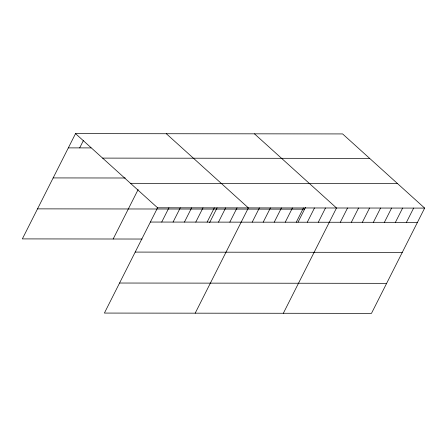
<?xml version="1.0" encoding="UTF-8"?>
<svg xmlns="http://www.w3.org/2000/svg" width="447" height="447" viewBox="0 0 447 447"><rect width="100%" height="100%" fill="white"/><g stroke="black" fill="none" stroke-linecap="round" stroke-linejoin="round"><path stroke-width="0.67" d="M424.65 208.095L157.573 207.794L104.391 313.068L371.474 313.369L424.65 208.095L342.609 133.932L75.526 133.631L22.35 238.905L142.073 239.039M79.678 147.896L83.438 140.459M113.158 239.005L138.14 189.55M161.725 222.058L168.921 207.805M173.073 222.07L180.275 207.816M184.427 222.086L191.623 207.833M195.775 222.098L202.977 207.844M207.123 222.109L214.325 207.855M209.621 222.617L217.08 207.855M218.477 222.125L225.679 207.872M229.825 222.137L237.027 207.883M195.199 313.168L248.381 207.894L166.334 133.731M252.197 222.165L259.394 207.905M263.21 222.176L270.413 207.922M274.229 222.187L281.431 207.933M285.247 222.198L292.444 207.944M296.26 222.215L303.463 207.956M298.054 222.125L305.519 207.352M307.279 222.226L314.481 207.972M318.298 222.237L325.5 207.984M283.337 313.269L336.513 207.995L254.472 133.832M340.329 222.26L347.531 208.006M351.348 222.276L358.55 208.023M362.366 222.288L369.563 208.034M373.379 222.299L380.581 208.045M384.398 222.31L391.6 208.056M395.416 222.327L402.618 208.073M406.435 222.338L413.631 208.084M68.33 147.884L91.032 147.907M102.603 158.104L369.68 158.406M53.154 177.923L125.266 178.001M130.496 183.32L397.573 183.622M37.52 208.866L304.603 209.168M150.371 222.047L417.448 222.349M135.201 252.086L402.278 252.387M119.567 283.029L386.644 283.337M75.526 133.631L157.573 207.794"/></g></svg>
